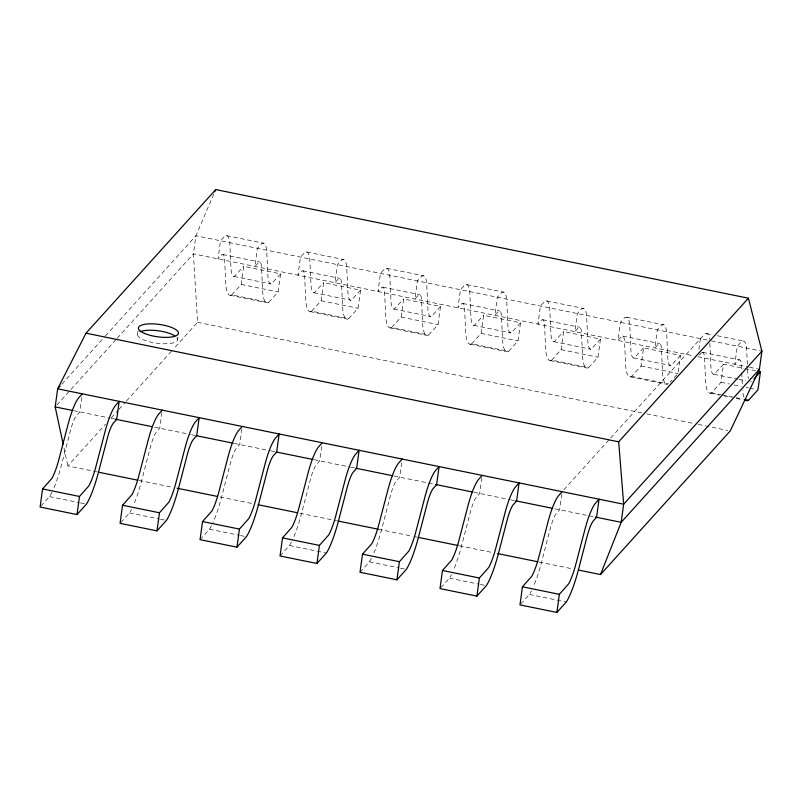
<?xml version="1.0" encoding="UTF-8"?>
<svg xmlns="http://www.w3.org/2000/svg" width="802" height="802" viewBox="0 0 802 802"><rect width="100%" height="100%" fill="white"/><g stroke="black" fill="none" stroke-linecap="round" stroke-linejoin="round"><path stroke-width="0.6" stroke-dasharray="4.01 3.01" d="M81.764 397.441L79.779 411.927L76.641 415.406A23.91 4.692 -78.5 0 0 70.386 430.854L61.814 463.777A55.518 10.887 -78.5 0 1 53.664 488.468M137.503 334.594L138.084 330.334M161.914 412.549L159.758 428.238L156.621 431.707A23.91 4.692 -78.5 0 0 150.365 447.165L141.794 480.087A55.518 10.887 -78.5 0 1 133.643 504.779M177.623 339.406L177.914 337.281M231.748 294.875L241.181 284.439L243.658 266.334L280.57 273.863L278.093 291.968L268.67 302.404L231.748 294.875A55.518 10.887 -78.5 0 1 225.673 282.374L224.67 260.048A23.91 4.692 -78.5 0 0 221.162 255.407L218.024 258.886L220.5 240.79L224.49 236.47A43.138 8.461 -78.5 0 1 229.833 243.537L231.066 269.512A36.291 7.118 -78.5 0 0 234.415 276.379L243.658 266.334M241.893 428.859L239.738 444.539L236.6 448.017A23.91 4.692 -78.5 0 0 230.344 463.476L221.763 496.398A55.518 10.887 -78.5 0 1 212.921 522.673M311.727 311.186L321.161 300.75L323.637 282.645L360.549 290.174L358.073 308.279L348.639 318.715L311.727 311.186A55.518 10.887 -78.5 0 1 305.652 298.685L304.65 276.359A23.91 4.692 -78.5 0 0 301.141 271.718L298.003 275.196L300.479 257.091L304.469 252.78A43.138 8.461 -78.5 0 1 309.813 259.838L311.046 285.813A36.291 7.118 -78.5 0 0 314.394 292.69L323.637 282.645M321.702 446.373L319.717 460.849L316.579 464.328A23.91 4.692 -78.5 0 0 310.324 479.776L301.742 512.709A55.518 10.887 -78.5 0 1 293.602 537.4M391.707 327.497L401.14 317.061L403.617 298.956L440.529 306.484L438.052 324.589L428.619 335.015L391.707 327.497A55.518 10.887 -78.5 0 1 385.632 314.996L384.629 292.67A23.91 4.692 -78.5 0 0 381.12 288.028L377.983 291.507L380.459 273.402L384.449 269.091A43.138 8.461 -78.5 0 1 389.792 276.149L391.025 302.123A36.291 7.118 -78.5 0 0 394.363 309.001L403.617 298.956M401.682 462.684L399.697 477.16L396.559 480.639A23.91 4.692 -78.5 0 0 390.303 496.087L381.722 529.019A55.518 10.887 -78.5 0 1 373.582 553.711M471.686 343.797L481.11 333.371L483.596 315.266L520.508 322.795L518.032 340.9L508.598 351.326L471.686 343.797A55.518 10.887 -78.5 0 1 465.611 331.306L464.609 308.981A23.91 4.692 -78.5 0 0 461.1 304.339L457.962 307.818L460.438 289.712L464.428 285.402A43.138 8.461 -78.5 0 1 469.772 292.459L471.005 318.434A36.291 7.118 -78.5 0 0 474.343 325.301L483.596 315.266M481.832 477.781L479.676 493.471L476.538 496.949A23.91 4.692 -78.5 0 0 470.283 512.398L461.701 545.33A55.518 10.887 -78.5 0 1 453.561 570.011M551.666 360.108L561.089 349.682L563.575 331.577L600.487 339.106L598.011 357.201L588.578 367.637L551.666 360.108A55.518 10.887 -78.5 0 1 545.591 347.607L544.588 325.281A23.91 4.692 -78.5 0 0 541.079 320.65L537.942 324.128L540.418 306.023L544.408 301.712A43.138 8.461 -78.5 0 1 549.751 308.77L550.984 334.745A36.291 7.118 -78.5 0 0 554.322 341.612L563.575 331.577M561.811 494.092L559.656 509.781L556.518 513.26A23.91 4.692 -78.5 0 0 550.252 528.708L541.681 561.641A55.518 10.887 -78.5 0 1 533.541 586.322M643.555 347.888L634.302 357.923A36.291 7.118 -78.5 0 1 630.963 351.055L629.73 325.081A43.138 8.461 -78.5 0 0 624.387 318.013L620.397 322.334L617.921 340.429L621.059 336.96A23.91 4.692 -78.5 0 1 624.568 341.592L625.57 363.918A55.518 10.887 -78.5 0 0 631.645 376.419L641.069 365.983L643.555 347.888L680.467 355.416L677.991 373.511L670.131 382.213M698.893 349.502L700.377 338.644M701.961 352.509A23.91 4.692 -78.5 0 1 704.547 357.903L705.549 380.228A55.518 10.887 -78.5 0 0 711.625 392.729L721.048 382.293L723.534 364.198L743.775 368.329M213.803 194.084L195.899 235.768L193.412 253.863L197.563 322.314L173.292 349.181M61.844 384.168L104.571 336.86M105.413 335.938L195.899 235.768L710.031 340.609M56.852 405.05L116.34 339.196M117.172 338.274L193.412 253.863L693.118 355.767M97.283 471.937L67.829 465.932L105.493 424.228M111.358 417.752L118.044 410.333M118.886 409.411L125.583 401.992M126.415 401.07L172.45 350.113M40.882 506.172L49.523 496.608A55.518 10.887 -78.5 0 0 52.611 490.824M280.57 273.863L271.327 283.908A36.291 7.118 -78.5 0 1 267.988 277.031L266.745 251.056A43.138 8.461 -78.5 0 0 261.412 243.998L257.412 248.309L254.936 266.414L258.084 262.936A23.91 4.692 -78.5 0 1 261.582 267.577L262.595 289.903A55.518 10.887 -78.5 0 0 268.67 302.404M120.861 522.483L129.503 512.919A55.518 10.887 -78.5 0 0 131.548 509.28M360.549 290.174L351.306 300.219A36.291 7.118 -78.5 0 1 347.968 293.342L346.725 267.367A43.138 8.461 -78.5 0 0 341.391 260.309L337.391 264.62L334.915 282.725L338.063 279.246A23.91 4.692 -78.5 0 1 341.562 283.888L342.564 306.214A55.518 10.887 -78.5 0 0 348.639 318.715M200.059 539.656L209.482 529.22A55.518 10.887 -78.5 0 0 211.527 525.591M440.529 306.484L431.286 316.519A36.291 7.118 -78.5 0 1 427.947 309.652L426.704 283.677A43.138 8.461 -78.5 0 0 421.371 276.62L417.371 280.931L414.895 299.036L418.032 295.557A23.91 4.692 -78.5 0 1 421.541 300.199L422.544 322.524A55.518 10.887 -78.5 0 0 428.619 335.015M280.038 555.966L289.462 545.53A55.518 10.887 -78.5 0 0 292.55 539.746M520.508 322.795L511.265 332.83A36.291 7.118 -78.5 0 1 507.927 325.963L506.684 299.988A43.138 8.461 -78.5 0 0 501.35 292.93L497.35 297.241L494.874 315.346L498.012 311.868A23.91 4.692 -78.5 0 1 501.521 316.499L502.523 338.825A55.518 10.887 -78.5 0 0 508.598 351.326M360.018 572.277L369.441 561.841A55.518 10.887 -78.5 0 0 372.529 556.057M600.487 339.106L591.244 349.141A36.291 7.118 -78.5 0 1 587.896 342.274L586.663 316.299A43.138 8.461 -78.5 0 0 581.32 309.231L577.33 313.552L574.854 331.647L577.991 328.178A23.91 4.692 -78.5 0 1 581.5 332.81L582.503 355.136A55.518 10.887 -78.5 0 0 588.578 367.637M440.779 587.716L449.421 578.152A55.518 10.887 -78.5 0 0 451.466 574.513M680.467 355.416L671.224 365.451A36.291 7.118 -78.5 0 1 667.876 358.584L666.642 332.609A43.138 8.461 -78.5 0 0 661.299 325.542L657.309 329.863L654.833 347.958L657.971 344.479A23.91 4.692 -78.5 0 1 661.48 349.121L662.482 371.446A55.518 10.887 -78.5 0 0 667.735 384.278M563.816 489.822L609.891 438.814M610.733 437.882L704.367 334.324A43.138 8.461 -78.5 0 1 709.489 339.487M699.464 355.005L701.038 353.261A23.91 4.692 -78.5 0 1 701.509 352.81M723.534 364.198L714.281 374.233A36.291 7.118 -78.5 0 1 710.943 367.366L709.83 343.286M520.759 604.026L529.4 594.462A55.518 10.887 -78.5 0 0 531.445 590.823M751.474 381.652L751.193 381.762A36.291 7.118 -78.5 0 1 750.692 381.802M226.755 235.688L263.668 243.217M306.735 251.998L343.647 259.517M386.714 268.299L423.626 275.828M466.694 284.61L503.606 292.139M546.673 300.92L583.585 308.449M626.653 317.231L663.565 324.76M706.632 333.542L712.587 334.755M717.349 335.727L743.544 341.071M711.234 340.86L761.9 351.186M222.886 254.515L259.808 262.043M302.865 270.825L339.787 278.354M382.845 287.136L419.757 294.665M462.824 303.447L499.736 310.975M542.804 319.757L579.716 327.286M622.783 336.068L659.695 343.597M702.763 352.379L739.675 359.897M697.9 356.74L748.366 367.035M749.599 367.286L759.424 369.291M744.968 368.569L755.684 370.755M233.903 276.419L270.815 283.948M313.883 292.73L350.795 300.259M393.862 309.041L430.774 316.569M473.842 325.351L510.754 332.88M553.821 341.662L590.733 349.191M633.801 357.973L670.713 365.501M713.78 374.283L737.589 379.135M738.782 379.376L745.93 380.84M241.181 284.439L278.093 291.968M321.161 300.75L358.073 308.279M401.14 317.061L438.052 324.589M481.11 333.371L518.032 340.9M561.089 349.682L598.011 357.201M641.069 365.983L677.991 373.511M721.048 382.293L729.389 383.998M734.151 384.97L741.299 386.424M746.061 387.396L748.436 387.877M749.629 388.128L755.584 389.341M631.645 376.419L668.557 383.947M711.625 392.729L721.148 394.674M722.341 394.915L742.582 399.045M230.154 295.266L267.066 302.795M310.133 311.577L347.045 319.106M390.113 327.888L427.025 335.416M470.092 344.198L507.004 351.727M550.072 360.509L586.984 368.038M630.051 376.82L666.963 384.348M710.031 393.13L719.554 395.065M724.316 396.038L731.464 397.501M736.226 398.464L743.364 399.927M197.563 322.314L641.861 412.92M646.773 413.912L693.409 423.426M698.321 424.428L727.775 430.433M73.594 410.664L109.553 417.992M110.746 418.233L116.701 419.456M154.626 427.185L190.234 434.443M191.457 434.694L196.68 435.757M234.435 443.456L270.033 450.724M270.705 450.854L276.65 452.067M314.234 459.736L349.842 466.995M350.685 467.165L356.629 468.378M394.043 476.007L436.609 484.689M473.842 492.278L509.45 499.546M510.684 499.796L516.588 500.999M554.884 508.809L596.568 517.31M139.017 480.448L172.159 487.205M220.019 496.959L253.161 503.716M299.798 513.23L336.619 520.739M378.354 529.25L412.719 536.257M413.942 536.508L417.631 537.26M459.356 545.771L493.721 552.778M539.134 562.042L572.277 568.798M49.523 496.608L79.298 502.674M80.481 502.914L86.436 504.137M129.503 512.919L159.277 518.984M160.46 519.225L166.415 520.438M209.482 529.22L239.257 535.295M240.44 535.536L246.394 536.749M289.462 545.53L326.374 553.059M369.441 561.841L399.216 567.916M400.398 568.157L406.353 569.37M449.421 578.152L479.185 584.227M480.378 584.468L486.333 585.681M529.4 594.462L566.312 601.991M63.959 447.857L67.829 465.932M747.364 364.479L746.622 348.92A43.138 8.461 -78.5 0 0 741.279 341.852L737.289 346.173L734.812 364.268L737.95 360.79A23.91 4.692 -78.5 0 1 741.459 365.431L741.74 371.637M747.584 369.451L747.855 374.895A36.291 7.118 -78.5 0 0 748.416 378.604M741.8 372.87L742.411 386.514M176.881 337.692A20.23 6.256 7.8 0 1 157.804 343.336A20.23 6.256 7.8 0 1 138.124 333.041M743.895 397.18A55.518 10.887 -78.5 0 1 742.612 390.073"/><path stroke-width="1.2" d="M82.265 393.822L78.235 398.383A43.138 8.461 -78.5 0 0 68.711 421.902L58.646 460.398A36.291 7.118 -78.5 0 1 51.889 478.433L42.576 488.939L40.1 507.044L77.012 514.563L86.436 504.137A55.518 10.887 -78.5 0 0 98.726 471.305L107.298 438.383A23.91 4.692 -78.5 0 1 113.553 422.925L116.701 419.456L119.177 401.351L115.147 405.912A43.138 8.461 -78.5 0 0 105.623 429.431L95.558 467.917A36.291 7.118 -78.5 0 1 88.801 485.962L79.488 496.468L77.012 514.563M63.178 444.248L55.178 406.905L57.654 388.81L86.014 333.191L215.748 189.573L748.416 298.204L761.9 351.186L759.424 369.291L730.231 430.935L600.508 574.553L578.412 570.042M162.245 410.133L158.215 414.694A43.138 8.461 -78.5 0 0 148.691 438.213L138.616 476.699A36.291 7.118 -78.5 0 1 131.869 494.744L122.556 505.25L120.079 523.345L156.991 530.874L166.415 520.438A55.518 10.887 -78.5 0 0 178.706 487.616L187.277 454.694A23.91 4.692 -78.5 0 1 193.533 439.235L196.68 435.757L199.157 417.662L195.127 422.223A43.138 8.461 -78.5 0 0 185.603 445.742L175.538 484.228A36.291 7.118 -78.5 0 1 168.781 502.273L159.468 512.779L156.991 530.874M242.224 426.443L238.194 431.005A43.138 8.461 -78.5 0 0 228.67 454.523L218.595 493.009A36.291 7.118 -78.5 0 1 211.848 511.054L202.535 521.561L200.059 539.656L236.971 547.185L246.394 536.749A55.518 10.887 -78.5 0 0 258.685 503.927L267.256 470.995A23.91 4.692 -78.5 0 1 273.512 455.546L276.65 452.067L279.136 433.972L275.106 438.524A43.138 8.461 -78.5 0 0 265.582 462.052L255.517 500.538A36.291 7.118 -78.5 0 1 248.76 518.583L239.447 529.089L236.971 547.185M322.203 442.754L318.173 447.305A43.138 8.461 -78.5 0 0 308.65 470.834L298.575 509.32A36.291 7.118 -78.5 0 1 291.828 527.365L282.515 537.871L280.038 555.966L316.95 563.495L326.374 553.059A55.518 10.887 -78.5 0 0 338.665 520.237L347.236 487.305A23.91 4.692 -78.5 0 1 353.492 471.857L356.629 468.378L359.116 450.283L355.085 454.834A43.138 8.461 -78.5 0 0 345.562 478.363L335.497 516.849A36.291 7.118 -78.5 0 1 328.74 534.894L319.427 545.4L316.95 563.495M402.183 459.065L398.153 463.616A43.138 8.461 -78.5 0 0 388.629 487.145L378.554 525.631A36.291 7.118 -78.5 0 1 371.807 543.676L362.494 554.182L360.018 572.277L396.93 579.806L406.353 569.37A55.518 10.887 -78.5 0 0 418.644 536.548L427.215 503.616A23.91 4.692 -78.5 0 1 433.471 488.167L436.609 484.689L439.095 466.594L435.065 471.145A43.138 8.461 -78.5 0 0 425.541 494.664L415.466 533.16A36.291 7.118 -78.5 0 1 408.719 551.195L399.406 561.701L396.93 579.806M482.162 475.375L478.132 479.927A43.138 8.461 -78.5 0 0 468.609 503.445L458.533 541.941A36.291 7.118 -78.5 0 1 451.787 559.976L442.473 570.483L439.997 588.588L476.909 596.117L486.333 585.681A55.518 10.887 -78.5 0 0 498.613 552.859L507.195 519.927A23.91 4.692 -78.5 0 1 513.45 504.478L516.588 500.999L519.074 482.894L515.044 487.456A43.138 8.461 -78.5 0 0 505.521 510.974L495.446 549.47A36.291 7.118 -78.5 0 1 488.699 567.505L479.385 578.011L476.909 596.117M562.142 491.676L558.112 496.237A43.138 8.461 -78.5 0 0 548.588 519.756L538.513 558.252A36.291 7.118 -78.5 0 1 531.766 576.287L522.453 586.793L519.977 604.898L556.889 612.427L566.312 601.991A55.518 10.887 -78.5 0 0 578.593 569.169L587.174 536.237A23.91 4.692 -78.5 0 1 593.43 520.789L596.568 517.31L599.054 499.205L595.024 503.766A43.138 8.461 -78.5 0 0 585.5 527.285L575.425 565.781A36.291 7.118 -78.5 0 1 568.678 583.816L559.365 594.322L556.889 612.427M758.06 371.236L760.446 371.727L757.96 389.822L748.537 400.258L746.161 399.777M600.508 574.553L621.179 522.323L623.655 504.227L618.683 441.812L748.416 298.204M214.776 191.828L215.748 189.573M60.17 386.023L57.654 388.81L623.655 504.227L761.9 351.186M759.424 369.291L621.179 522.323L595.395 517.069M753.92 378.945L760.446 371.727M86.014 333.191L618.683 441.812M55.178 406.905L72.36 410.413M115.338 419.175L152.169 426.684M196.37 435.697L233.202 443.205M276.179 451.977L313.011 459.486M355.978 468.248L392.81 475.756M435.787 484.518L472.619 492.027M515.596 500.799L552.428 508.308M98.516 472.188L137.794 480.197M177.062 488.207L217.573 496.458M258.074 504.719L297.352 512.729M337.853 520.989L378.354 529.25M418.855 537.51L458.132 545.52M497.41 553.53L537.911 561.791M42.576 488.939L79.488 496.468M122.556 505.25L159.468 512.779M202.535 521.561L239.447 529.089M282.515 537.871L319.427 545.4M362.494 554.182L399.406 561.701M442.473 570.483L479.385 578.011M522.453 586.793L559.365 594.322M140.069 331.747A20.23 6.256 7.8 0 1 174.816 335.918M748.537 400.258A55.518 10.887 -78.5 0 1 744.928 399.326M144.42 333.381A20.23 6.256 7.8 0 0 177.884 334.574A20.23 6.256 7.8 0 0 153.022 323.868A20.23 6.256 7.8 0 0 144.42 333.381"/></g></svg>
